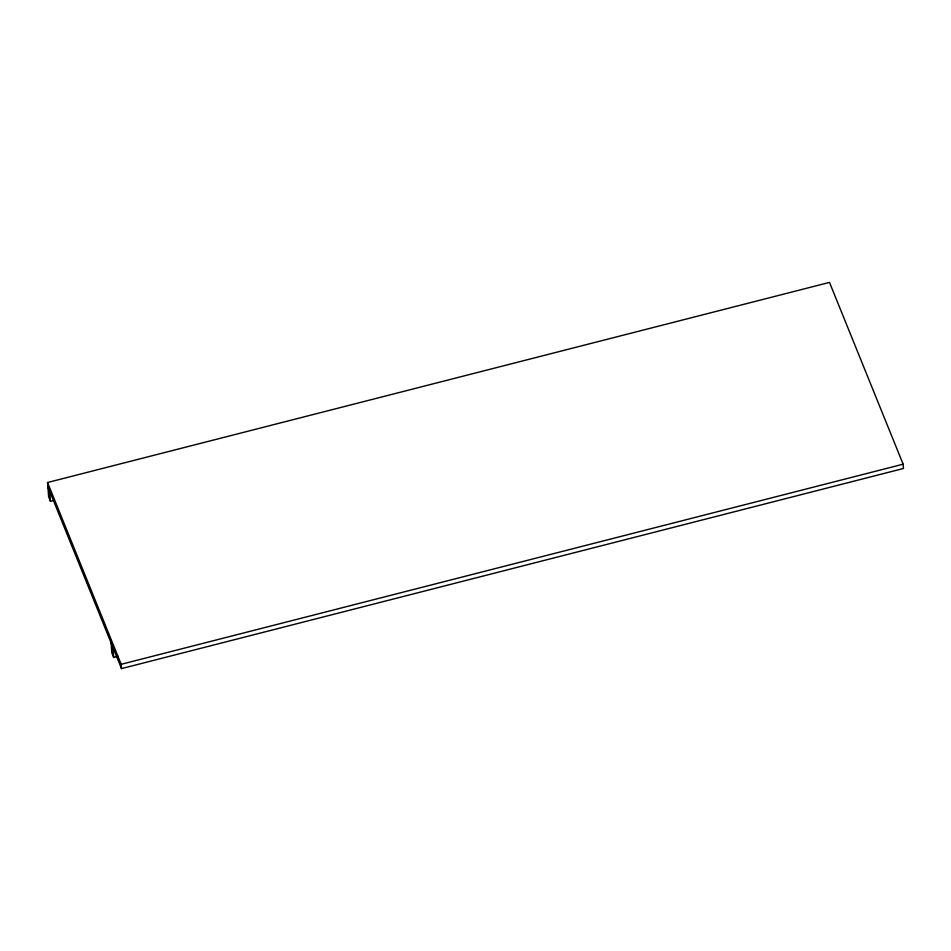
<?xml version="1.0" encoding="UTF-8"?>
<svg xmlns="http://www.w3.org/2000/svg" width="951" height="951" viewBox="0 0 951 951"><rect width="100%" height="100%" fill="white"/><g stroke="black" fill="none" stroke-linecap="round" stroke-linejoin="round"><path stroke-width="1.43" d="M53.315 500.571L50.439 501.308L48.632 496.838L47.55 482.514L829.498 282.399L903.129 464.195L903.45 468.486L121.502 668.601L47.871 486.805M111.101 642.924L111.849 652.945L113.668 657.414L117.972 656.309M121.502 668.601L121.181 664.309L903.129 464.195M47.55 482.514L121.181 664.309M112.907 647.393L113.668 657.414M49.69 491.287L50.439 501.308"/></g></svg>
